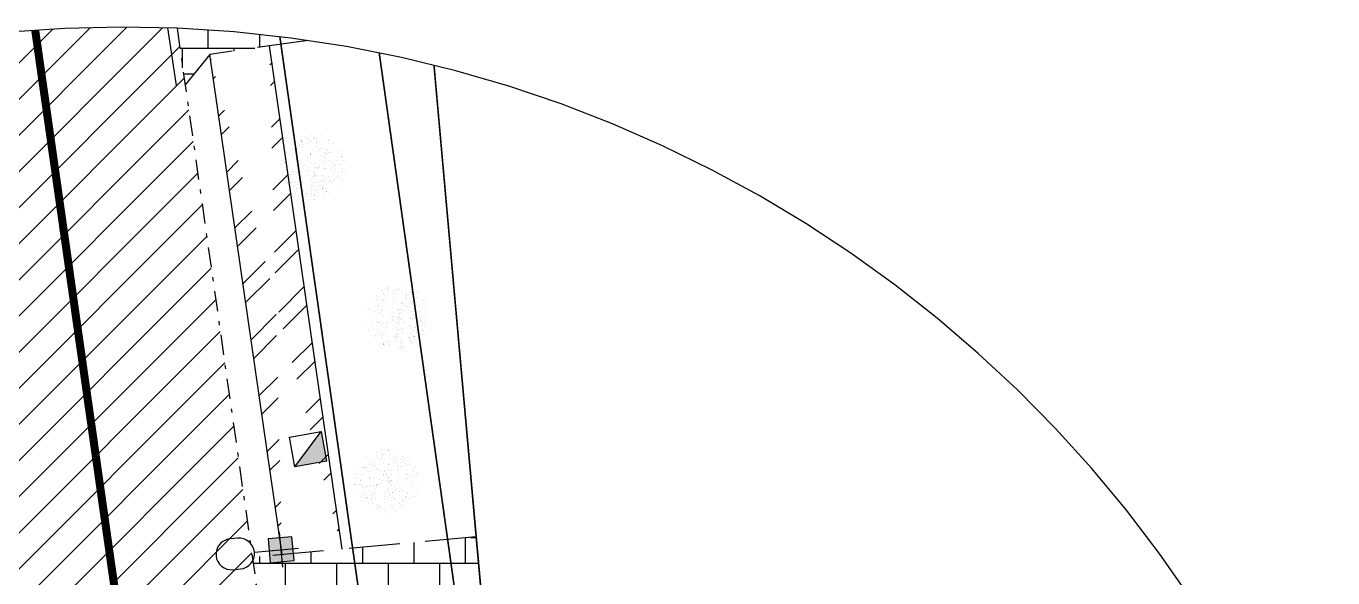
# Model space of a CAD drawing. Extents: x 352140 to 354978, y 6304672 to 6307963.
# Drawn here: x 352723.38 to 352755.88, y 6306057.68 to 6306071.39 of the extents above; entities that cross this region are included whole.
import ezdxf

# ---------------------------------------------------------------- set-up
doc = ezdxf.new("R2010")
doc.units = 0
for name, pattern in [('3-5', [8, 3, -5]), ('CENTER', [50.8, 31.75, -6.35, 6.35, -6.35]), ('DASHDOT', [1, 0.5, -0.25, 0, -0.25]), ('DASHED', [19.05, 12.7, -6.35]), ('HIDDEN', [9.525, 6.35, -3.175]), ('PHANTOM2', [1.25, 0.625, -0.125, 0.125, -0.125, 0.125, -0.125])]:
    doc.linetypes.add(name, pattern=pattern)
doc.layers.get('0').update_dxf_attribs({"linetype": 'CONTINUOUS'})
for name, color, linetype in [('00_Demarcacion Existente', 252, 'CONTINUOUS'), ('2-ACHURADO PAVIMENTO HORMIGON 3', 8, 'CONTINUOUS'), ('LE_proyección abajo', 4, 'HIDDEN'), ('Lot_00-LINEA CIERRO', 220, 'CONTINUOUS'), ('Lot_00-LINEA OFICIAL', 5, 'CONTINUOUS'), ('Lot_ACERAS', 252, 'CONTINUOUS'), ('Lot_ARBOL', 252, 'CONTINUOUS'), ('Lot_BORDE-PAV', 252, 'HIDDEN'), ('Lot_ET1_ 8-DEM EXT DEMARCACION CICLOVIA', 210, 'CONTINUOUS'), ('Lot_EXISTENTE', 252, 'CONTINUOUS'), ('Lot_jpg-SOLERAS', 7, 'DASHDOT'), ('Lot_LINEA-CIERROS', 2, 'CONTINUOUS'), ('Lot_SOL.REBAJADAS', 7, 'HIDDEN'), ('Lot_TOPO-HATCH ADOQUINES', 251, 'CONTINUOUS'), ('Lot_TOPO-hatch veredas', 250, 'CONTINUOUS'), ('Lot_Z-ETAPAS 1-500 -e2', 3, 'PHANTOM2')]:
    doc.layers.add(name, color=color, linetype=linetype)
pattern_1 = [(0, (0.22726, 0.4478), (0, 0.64), []), (90, (0.22726, 0.4478), (-0.64, 0.64), [0.64, -0.64])]

# ---------------------------------------------------------------- blocks, each defined once
blk = doc.blocks.new('Lot_CAM-AP')
blk.add_hatch(color=256).paths.add_polyline_path([(0.4, 0.376), (-0.4, -0.376), (0.4, -0.376)])
blk.add_line((-0.4, -0.376), (0.4, 0.376))
blk.add_lwpolyline([(-0.4, -0.376), (-0.4, 0.376), (0.4, 0.376), (0.4, -0.376)], close=True)
blk = doc.blocks.new('Lot_POSTE-LUZ')
blk.add_hatch(color=253).paths.add_polyline_path([(-0.297, 0.297), (-0.297, -0.297), (0.297, -0.297), (0.297, 0.297)])
for p, q in [((0, 0.437), (0, -0.437)), ((0.667, 0), (-0.437, 0))]:
    blk.add_line(p, q)
blk.add_lwpolyline([(1.051, 0.384, 1), (1.051, -0.384), (1.241, -0.384, 1), (1.241, 0.384)], format="xyb", close=True)
blk.add_lwpolyline([(-0.297, -0.297), (0.297, -0.297), (0.297, 0.297), (-0.297, 0.297)], close=True)
blk = doc.blocks.new('Lot_Arbol-Existente')
at = {"const_width": 0.001}
for points in [[(-0.844, 0.97), (-0.844, 1.018), (-0.858, 1.052), (-0.864, 1.079), (-0.885, 1.14), (-0.905, 1.207), (-0.939, 1.302), (-0.967, 1.338)], [(-0.764, 1.125), (-0.796, 1.201), (-0.81, 1.221), (-0.824, 1.248), (-0.844, 1.309), (-0.864, 1.35), (-0.864, 1.35)], [(-0.023, 0.016), (-0.149, 0.269), (-0.262, 0.536), (-0.29, 0.789), (-0.318, 1.07), (-0.458, 1.337), (-0.697, 1.491)], [(0.003, 0.028), (-0.073, 0.179), (-0.179, 0.406), (-0.241, 0.53), (-0.268, 0.734), (-0.29, 0.992), (-0.299, 1.072), (-0.455, 1.351), (-0.508, 1.431), (-0.517, 1.533), (-0.481, 1.573)], [(-0.306, 0.949), (-0.227, 1.024), (-0.213, 1.248), (-0.193, 1.363), (-0.159, 1.445), (-0.146, 1.479)], [(-0.196, 1.349), (-0.213, 1.418), (-0.247, 1.479), (-0.254, 1.512), (-0.247, 1.546), (-0.227, 1.587), (-0.229, 1.628)], [(0.212, 0.919), (0.187, 0.997), (0.139, 1.065), (0.126, 1.106), (0.078, 1.207), (0.024, 1.296), (-0.023, 1.343), (-0.064, 1.404), (-0.091, 1.458), (-0.146, 1.526), (-0.154, 1.635)], [(-0.032, 1.356), (0.024, 1.465), (0.051, 1.546), (0.051, 1.607), (0.051, 1.639), (0.051, 1.639)], [(0.289, 1.208), (0.234, 1.35), (0.227, 1.411), (0.2, 1.492), (0.166, 1.526), (0.126, 1.601), (0.112, 1.635)], [(0.217, 1.441), (0.261, 1.506), (0.302, 1.553), (0.334, 1.601), (0.326, 1.589)], [(0.294, 1.036), (0.302, 1.119), (0.288, 1.201), (0.295, 1.316), (0.329, 1.445), (0.356, 1.492), (0.377, 1.54), (0.378, 1.591)], [(0.304, 1.351), (0.404, 1.39), (0.404, 1.39), (0.472, 1.465), (0.512, 1.472), (0.512, 1.472), (0.553, 1.492), (0.593, 1.52)], [(0.535, 1.001), (0.58, 1.099), (0.607, 1.174), (0.648, 1.296), (0.695, 1.336), (0.709, 1.404), (0.742, 1.45)], [(-1.204, 0.724), (-1.264, 0.699), (-1.346, 0.672), (-1.427, 0.652), (-1.518, 0.653), (-1.549, 0.638)], [(-0.842, 0.771), (-1.02, 0.74), (-1.02, 0.74), (-1.136, 0.719), (-1.244, 0.726), (-1.305, 0.733), (-1.393, 0.733), (-1.427, 0.74), (-1.474, 0.746)], [(-0.254, 0.518), (-0.335, 0.53), (-0.444, 0.564), (-0.518, 0.618), (-0.573, 0.658), (-0.661, 0.706), (-0.79, 0.747), (-0.919, 0.808), (-1.013, 0.828), (-1.169, 0.848), (-1.325, 0.889), (-1.376, 0.916)], [(-1.053, 0.833), (-1.095, 0.862), (-1.149, 0.95), (-1.176, 0.97), (-1.217, 0.997), (-1.291, 1.032)], [(-0.677, 0.711), (-0.716, 0.723), (-0.742, 0.835), (-0.756, 0.916), (-0.844, 0.97), (-0.925, 1.011), (-1.047, 1.079), (-1.108, 1.174), (-1.108, 1.174), (-1.132, 1.203)], [(-0.293, 0.821), (-0.369, 0.814), (-0.424, 0.875), (-0.471, 0.943), (-0.546, 0.997), (-0.627, 1.058), (-0.681, 1.106), (-0.722, 1.119), (-0.776, 1.126), (-0.881, 1.13), (-0.973, 1.153)], [(-0.383, 1.194), (-0.525, 1.194), (-0.566, 1.235), (-0.668, 1.268), (-0.702, 1.289)], [(-0.051, 0.136), (0.017, 0.286), (0.071, 0.482), (0.146, 0.672), (0.092, 0.767), (0.085, 0.896)], [(0.091, 0.787), (0.166, 0.869), (0.275, 0.991), (0.309, 1.072), (0.363, 1.133), (0.377, 1.16)], [(0.142, 0.679), (0.316, 0.808), (0.478, 0.963), (0.6, 1.045), (0.655, 1.126), (0.716, 1.207), (0.77, 1.248)], [(0.321, 0.253), (0.356, 0.313), (0.444, 0.442), (0.539, 0.503), (0.621, 0.55), (0.695, 0.591), (0.783, 0.706), (0.831, 0.767), (0.892, 0.835), (0.946, 0.889)], [(0.698, 0.594), (0.743, 0.706), (0.817, 0.984), (0.851, 1.072), (0.885, 1.167), (0.899, 1.235)], [(0.699, 0.596), (0.783, 0.611), (0.865, 0.618), (0.939, 0.631), (1.055, 0.665), (1.129, 0.713), (1.224, 0.767), (1.272, 0.78), (1.397, 0.806)], [(0.851, 0.789), (0.878, 0.869), (0.912, 0.943), (0.946, 1.031), (0.987, 1.106), (1.014, 1.153), (1.052, 1.235), (1.049, 1.227)], [(0.938, 1.009), (1.028, 1.052), (1.109, 1.092), (1.161, 1.129)], [(1.028, 1.052), (1.076, 1.076), (1.15, 1.038), (1.211, 1.024), (1.247, 1.03), (1.236, 1.029)], [(1.041, 0.661), (1.258, 0.835), (1.322, 0.929), (1.322, 0.929)], [(1.225, 0.538), (1.278, 0.591), (1.353, 0.665), (1.387, 0.706), (1.431, 0.742), (1.429, 0.747)], [(-0.933, 0.136), (-1.095, 0.123), (-1.224, 0.137), (-1.312, 0.116), (-1.447, 0.082), (-1.481, 0.089), (-1.57, 0.089), (-1.664, 0.096), (-1.664, 0.096)], [(-1.224, 0.137), (-1.23, 0.082), (-1.271, 0.062), (-1.312, 0.028), (-1.386, -0.019), (-1.407, -0.04), (-1.454, -0.134), (-1.502, -0.182), (-1.563, -0.209), (-1.651, -0.256)], [(-1.435, 0.086), (-1.563, 0.008), (-1.647, -0.013), (-1.644, -0.012)], [(-0.206, -0.004), (-0.363, 0.055), (-0.491, 0.082), (-0.695, 0.116), (-0.769, 0.116), (-0.878, 0.13), (-0.939, 0.137), (-0.966, 0.171), (-1.027, 0.232), (-1.156, 0.293), (-1.264, 0.347), (-1.325, 0.374), (-1.4, 0.387), (-1.536, 0.387), (-1.598, 0.413)], [(-1.382, 0.384), (-1.447, 0.428), (-1.495, 0.455), (-1.515, 0.476), (-1.542, 0.482), (-1.576, 0.493)], [(-0.477, 0.588), (-0.559, 0.577), (-0.702, 0.57), (-0.702, 0.57), (-0.885, 0.55), (-0.912, 0.564), (-1.02, 0.55), (-1.142, 0.537), (-1.305, 0.489), (-1.305, 0.489), (-1.427, 0.509), (-1.536, 0.509)], [(-1.109, 0.54), (-1.171, 0.528), (-1.189, 0.523), (-1.224, 0.476), (-1.264, 0.442), (-1.332, 0.415), (-1.38, 0.384), (-1.427, 0.36), (-1.468, 0.32)], [(-0.023, 0.016), (-0.532, -0.039), (-0.812, -0.165), (-0.914, -0.314), (-1.051, -0.528), (-1.254, -0.689), (-1.415, -0.821)], [(-0.856, 0.019), (-0.911, 0.04), (-0.927, 0.053), (-0.955, 0.067), (-0.998, 0.078), (-1.034, 0.092), (-1.061, 0.108), (-1.173, 0.168)], [(-0.667, 0.037), (-0.731, 0.034), (-0.818, 0.026), (-0.864, 0.018), (-0.949, -0.001), (-0.96, -0.007), (-1.047, -0.015), (-1.154, -0.039)], [(-0.558, 0.094), (-0.586, 0.069), (-0.634, 0.049), (-0.708, 0.021), (-0.735, 0.008), (-0.844, -0.026), (-0.844, -0.026)], [(-0.534, -0.04), (-0.564, -0.018), (-0.621, 0.018), (-0.647, 0.044), (-0.662, 0.038), (-0.695, 0.067), (-0.728, 0.075)], [(0.003, 0.028), (0.188, 0.12), (0.323, 0.256), (0.579, 0.362), (0.863, 0.359), (1.242, 0.227), (1.384, 0.023), (1.542, -0.058), (1.6, -0.071)], [(0.025, 0.003), (0.204, 0.107), (0.333, 0.24), (0.572, 0.346), (0.847, 0.346), (1.232, 0.217), (1.374, 0.023), (1.465, -0.08), (1.529, -0.219), (1.591, -0.239)], [(0.025, 0.003), (0.106, -0.029), (0.199, -0.071), (0.264, -0.104)], [(0.133, -0.064), (0.215, -0.007), (0.272, 0.009), (0.364, 0.024), (0.416, 0.029), (0.437, 0.029)], [(0.26, 0.165), (0.354, 0.173), (0.426, 0.142), (0.519, 0.137), (0.601, 0.148), (0.679, 0.148)], [(0.272, 0.009), (0.4, 0.003), (0.498, -0.012), (0.529, -0.012)], [(0.483, 0.139), (0.586, 0.178), (0.689, 0.199), (0.771, 0.215), (0.859, 0.22)], [(0.689, 0.199), (0.843, 0.158), (0.926, 0.142), (1.019, 0.142), (1.091, 0.132)], [(0.797, -0.079), (0.818, -0.002), (0.843, 0.019), (0.921, 0.055), (0.962, 0.075)], [(0.863, 0.359), (0.947, 0.41), (1.013, 0.441), (1.122, 0.498), (1.163, 0.523), (1.297, 0.554)], [(1.091, 0.482), (1.183, 0.498), (1.353, 0.498), (1.426, 0.498), (1.462, 0.503)], [(1.234, 0.229), (1.369, 0.276), (1.405, 0.302), (1.482, 0.328), (1.503, 0.343), (1.566, 0.359), (1.596, 0.364)], [(1.28, 0.171), (1.312, 0.178), (1.379, 0.189), (1.426, 0.194), (1.472, 0.194), (1.534, 0.184), (1.554, 0.184)], [(1.292, 0.498), (1.348, 0.462), (1.441, 0.431), (1.498, 0.42), (1.553, 0.414)], [(1.348, 0.498), (1.426, 0.539), (1.505, 0.569)], [(1.379, 0.189), (1.436, 0.173), (1.513, 0.148), (1.544, 0.132), (1.599, 0.128)], [(1.405, 0.302), (1.482, 0.287), (1.508, 0.287), (1.578, 0.297), (1.578, 0.296)], [(1.46, -0.016), (1.549, 0.003), (1.602, -0.007), (1.621, -0.007)], [(-0.801, -0.16), (-0.898, -0.175), (-0.959, -0.162), (-1.068, -0.148), (-1.068, -0.148), (-1.169, -0.134), (-1.237, -0.107), (-1.38, -0.087), (-1.502, -0.08), (-1.643, -0.103), (-1.644, -0.087)], [(-0.989, -0.431), (-1.102, -0.433), (-1.169, -0.412), (-1.169, -0.412), (-1.264, -0.426), (-1.359, -0.426), (-1.447, -0.426), (-1.505, -0.423), (-1.624, -0.419)], [(-1.129, -0.14), (-1.176, -0.162), (-1.325, -0.223), (-1.366, -0.223), (-1.407, -0.243), (-1.495, -0.304), (-1.495, -0.304), (-1.611, -0.326), (-1.612, -0.325)], [(-1.314, -0.218), (-1.325, -0.29), (-1.38, -0.331), (-1.461, -0.385), (-1.509, -0.426), (-1.577, -0.459)], [(-1.251, -0.424), (-1.305, -0.426), (-1.366, -0.48), (-1.366, -0.48), (-1.481, -0.541), (-1.481, -0.541), (-1.54, -0.565)], [(-1.147, -0.605), (-1.23, -0.616), (-1.292, -0.609), (-1.332, -0.602), (-1.386, -0.602), (-1.414, -0.602), (-1.468, -0.609), (-1.52, -0.616)], [(0.018, -0.024), (-0.276, -0.038), (-0.513, -0.061), (-0.79, -0.175), (-1.042, -0.546), (-1.233, -0.697), (-1.261, -0.828), (-1.227, -0.914), (-1.261, -1.034)], [(-0.424, -0.414), (-0.568, -0.45), (-0.753, -0.537), (-0.893, -0.743), (-0.929, -0.753), (-0.975, -0.779), (-1.078, -0.841)], [(-1.042, -0.546), (-0.99, -0.645), (-1.001, -0.723), (-0.975, -0.779), (-0.996, -0.846), (-0.975, -0.898), (-0.975, -0.959)], [(-0.903, -0.174), (-0.949, -0.2), (-0.974, -0.228), (-0.985, -0.252), (-0.995, -0.269), (-0.995, -0.282), (-1.012, -0.299)], [(-0.99, -0.645), (-0.934, -0.671), (-0.893, -0.743)], [(-0.598, -0.225), (-0.674, -0.277), (-0.722, -0.297), (-0.79, -0.345), (-0.837, -0.372), (-0.864, -0.378), (-0.935, -0.388)], [(-0.434, -0.563), (-0.537, -0.62), (-0.578, -0.635), (-0.599, -0.635), (-0.661, -0.671), (-0.687, -0.743), (-0.687, -0.79), (-0.702, -0.846), (-0.769, -0.877), (-0.841, -0.913), (-0.882, -0.939)], [(0.018, -0.024), (-0.424, -0.414), (-0.434, -0.563), (-0.501, -0.784), (-0.645, -1.098), (-0.692, -1.212), (-0.774, -1.268), (-0.795, -1.325), (-0.841, -1.392)], [(-0.349, -0.045), (-0.417, -0.094), (-0.464, -0.141), (-0.505, -0.162), (-0.613, -0.236), (-0.593, -0.263), (-0.593, -0.29), (-0.607, -0.324), (-0.668, -0.378), (-0.715, -0.426), (-0.749, -0.453)], [(-0.053, -0.439), (-0.084, -0.563), (-0.094, -0.671), (-0.094, -0.79), (-0.084, -0.944), (-0.084, -1.047), (-0.187, -1.109), (-0.213, -1.176), (-0.228, -1.222), (-0.233, -1.279), (-0.249, -1.346), (-0.259, -1.418), (-0.285, -1.479), (-0.3, -1.526), (-0.316, -1.572)], [(-0.084, -0.563), (-0.14, -0.568), (-0.197, -0.553), (-0.218, -0.517), (-0.269, -0.47), (-0.31, -0.445), (-0.31, -0.445)], [(-0.084, -0.563), (-0.094, -0.671), (-0.125, -0.769), (-0.156, -0.815), (-0.182, -0.867), (-0.223, -0.918), (-0.269, -0.954), (-0.3, -0.975)], [(0.018, -0.024), (-0.249, -0.192)], [(0.018, -0.024), (-0.063, -0.192), (-0.094, -0.203), (-0.187, -0.239), (-0.187, -0.239), (-0.238, -0.295)], [(0.018, -0.024), (-0.053, -0.439), (-0.032, -0.743), (0.04, -0.908), (0.117, -1.068), (0.179, -1.186), (0.189, -1.284), (0.2, -1.382), (0.2, -1.479), (0.163, -1.603)], [(-0.016, -0.222), (0.071, -0.295), (0.158, -0.383), (0.194, -0.439), (0.215, -0.506), (0.246, -0.584), (0.282, -0.64), (0.308, -0.697), (0.354, -0.8), (0.4, -0.877)], [(0.018, -0.024), (0.236, -0.1), (0.447, -0.13), (0.653, -0.177), (0.864, -0.285), (1.111, -0.501), (1.204, -0.645), (1.271, -0.707), (1.39, -0.769)], [(0.236, -0.1), (0.297, -0.167), (0.303, -0.259), (0.349, -0.285), (0.38, -0.336), (0.411, -0.398)], [(0.447, -0.13), (0.581, -0.079), (0.699, -0.069), (0.797, -0.079), (0.859, -0.074), (0.91, -0.069)], [(0.447, -0.13), (0.483, -0.213), (0.524, -0.28), (0.576, -0.403), (0.503, -0.517), (0.478, -0.568), (0.478, -0.64), (0.488, -0.687)], [(0.576, -0.403), (0.576, -0.403), (0.612, -0.47), (0.632, -0.511), (0.658, -0.558), (0.668, -0.604), (0.673, -0.666), (0.684, -0.692)], [(0.641, -0.526), (0.689, -0.553), (0.807, -0.625), (0.864, -0.671), (0.9, -0.717), (0.88, -0.779), (0.905, -0.815), (0.957, -0.862), (1.003, -0.877)], [(0.653, -0.177), (0.864, -0.187), (0.921, -0.161), (0.952, -0.141), (0.967, -0.12), (0.998, -0.079)], [(1.075, -0.414), (1.019, -0.378), (0.993, -0.357), (0.864, -0.285), (0.993, -0.357), (0.864, -0.285)], [(0.864, -0.285), (0.916, -0.45), (0.921, -0.475), (0.936, -0.537), (0.962, -0.573), (1.019, -0.614), (1.039, -0.687)], [(0.948, -0.143), (1.096, -0.125), (1.132, -0.12), (1.287, -0.115), (1.323, -0.105), (1.374, -0.12), (1.415, -0.151), (1.446, -0.167), (1.472, -0.177)], [(1.019, -0.614), (1.096, -0.661), (1.122, -0.697), (1.153, -0.753), (1.163, -0.79)], [(1.111, -0.501), (1.075, -0.414), (1.338, -0.491), (1.379, -0.496)], [(1.075, -0.414), (1.147, -0.367), (1.189, -0.326), (1.204, -0.295), (1.204, -0.295)], [(1.204, -0.645), (1.292, -0.62), (1.348, -0.625), (1.42, -0.635), (1.446, -0.64)], [(1.245, -0.116), (1.323, -0.182), (1.426, -0.218), (1.477, -0.259), (1.513, -0.28), (1.568, -0.319)], [(-0.769, -0.877), (-0.805, -0.944), (-0.82, -0.98), (-0.851, -1.021), (-0.913, -1.052), (-0.944, -1.098), (-0.934, -1.134), (-0.954, -1.165)], [(-0.774, -1.268), (-0.862, -1.274), (-0.882, -1.268), (-0.908, -1.284), (-0.939, -1.31)], [(-0.702, -0.846), (-0.676, -0.908), (-0.661, -0.934), (-0.656, -0.97), (-0.681, -1.011), (-0.666, -1.032), (-0.645, -1.098), (-0.62, -1.104)], [(-0.692, -1.212), (-0.65, -1.294), (-0.599, -1.335), (-0.62, -1.418), (-0.64, -1.454), (-0.65, -1.495)], [(-0.453, -1.141), (-0.485, -1.199), (-0.599, -1.335), (-0.607, -1.366), (-0.607, -1.366)], [(-0.522, -0.831), (-0.491, -0.907), (-0.491, -0.982), (-0.478, -1.063), (-0.457, -1.124), (-0.437, -1.212), (-0.417, -1.26), (-0.403, -1.293)], [(-0.226, -1.215), (-0.288, -1.287), (-0.288, -1.307), (-0.315, -1.354), (-0.342, -1.388), (-0.383, -1.436)], [(-0.223, -0.918), (-0.213, -0.965), (-0.29, -1.14)], [(-0.084, -1.047), (-0.048, -1.124), (-0.027, -1.217), (0.009, -1.263), (-0.032, -1.361), (-0.063, -1.433), (-0.037, -1.505), (-0.022, -1.567), (-0.017, -1.618)], [(-0.032, -0.743), (0.06, -0.79), (0.097, -0.831), (0.184, -0.887), (0.23, -0.949), (0.277, -0.975), (0.303, -1.006), (0.37, -1.047)], [(0.009, -1.263), (0.076, -1.351), (0.102, -1.387), (0.133, -1.449)], [(0.179, -1.186), (0.143, -1.263), (0.107, -1.31), (0.076, -1.351), (0.035, -1.428), (0.035, -1.49)], [(0.23, -0.949), (0.303, -1.052), (0.287, -1.124), (0.287, -1.186), (0.282, -1.248), (0.297, -1.294)], [(0.287, -1.124), (0.344, -1.186), (0.39, -1.232), (0.437, -1.268), (0.462, -1.325), (0.498, -1.371), (0.519, -1.392), (0.54, -1.413), (0.576, -1.428)], [(0.311, -0.703), (0.37, -0.769), (0.431, -0.831), (0.462, -0.867), (0.514, -0.923), (0.56, -0.995), (0.586, -1.037), (0.617, -1.093), (0.653, -1.15)], [(0.582, -1.031), (0.581, -1.15), (0.622, -1.243), (0.637, -1.294), (0.663, -1.346), (0.673, -1.382), (0.7, -1.44)], [(0.684, -0.692), (0.72, -0.8), (0.73, -0.882), (0.756, -0.949), (0.761, -1.016), (0.771, -1.068), (0.807, -1.098), (0.838, -1.134), (0.869, -1.176)], [(0.728, -0.862), (0.838, -0.918), (0.936, -0.944), (0.977, -0.95), (0.976, -0.946), (1.024, -0.934), (1.111, -0.949), (1.173, -0.965), (1.253, -0.991)], [(0.773, -1.069), (0.807, -1.16), (0.813, -1.227), (0.838, -1.263), (0.857, -1.351)], [(0.88, -0.779), (0.916, -0.825), (0.967, -0.913), (0.988, -0.99), (0.998, -1.032), (1.034, -1.068), (1.055, -1.098)], [(-0.259, -1.418), (-0.218, -1.449), (-0.187, -1.495), (-0.192, -1.526), (-0.182, -1.562), (-0.161, -1.577)], [(0.2, -1.382), (0.241, -1.392), (0.277, -1.423), (0.339, -1.495), (0.39, -1.536), (0.421, -1.546)], [(0.277, -1.423), (0.297, -1.521), (0.313, -1.567)]]:
    blk.add_lwpolyline(points, dxfattribs=at)
blk = doc.blocks.new('Lot_ARBOL')
at = {"color": 8, "xscale": 0.5, "yscale": 0.5, "zscale": 0.5, "rotation": 90}
blk.add_blockref('Lot_Arbol-Existente', (0, -0.004), dxfattribs=at)
blk = doc.blocks.new('A$C66036E5C')
at = {"layer": 'LE_proyección abajo', "color": 210, "linetype": 'DASHED', "ltscale": 20}
blk.add_arc((482.758, 724.589), 31.908, 209.6641, 163.5205, dxfattribs=at)

msp = doc.modelspace()

# ---------------------------------------------------------------- hatches: boundary and pattern name
at = {"layer": '2-ACHURADO PAVIMENTO HORMIGON 3'}
h = msp.add_hatch(dxfattribs=at)
h.set_pattern_fill('ANSI31', color=256, scale=0.2)
h.set_pattern_definition([(45, (-167.09345, -618.2675), (-0.449012806053, 0.449012806053), [])])
edge = h.paths.add_edge_path()
edge.add_arc((352725.801, 6306039.46), 31.908, 87.6128, 100.2591)
edge.add_line((352720.119, 6306070.858), (352722.819, 6306051.89))
edge.add_line((352722.819, 6306051.89), (352730.082, 6306050.617))
edge.add_line((352730.082, 6306050.617), (352727.131, 6306071.341))
at = {"layer": 'Lot_ET1_ 8-DEM EXT DEMARCACION CICLOVIA'}
h = msp.add_hatch(dxfattribs=at)
h.set_pattern_fill('SWAMP', color=210, scale=0.03, style=0)
h.set_pattern_definition([(0, (-200, 0), (0.381, 0.659911357086), [0.09525, -0.66675]), (90, (-199.95237, 0), (-0.381, 0.659911357086), [0.047625, -1.27219771417]), (90, (-199.94047, 0), (-0.381, 0.659911357086), [0.0381, -1.28172271417]), (90, (-199.9643, 0), (-0.381, 0.659911357086), [0.0381, -1.28172271417]), (60, (-199.92856, 0), (-0.38099999948, 0.659911357385), [0.03048, -0.73152]), (120, (-199.9762, 0), (-0.76199999948, 3e-10), [0.03048, -0.73152])])
edge = h.paths.add_edge_path()
edge.add_arc((352725.801, 6306039.46), 31.908, 269.564, 275.764)
edge.add_line((352729.006, 6306007.713), (352728.643, 6306010.294))
edge.add_line((352728.643, 6306010.294), (352728.599, 6306010.287))
edge.add_line((352728.599, 6306010.287), (352726.356, 6306026.279))
edge.add_line((352726.356, 6306026.279), (352727.349, 6306026.416))
edge.add_line((352727.349, 6306026.416), (352724.212, 6306049.17))
edge.add_line((352724.212, 6306049.17), (352723.2, 6306049.026))
edge.add_line((352723.2, 6306049.026), (352722.819, 6306051.89))
edge.add_line((352722.819, 6306051.89), (352720.118, 6306070.858))
edge.add_arc((352725.801, 6306039.46), 31.908, 100.2601, 104.1373)
edge.add_line((352718.008, 6306070.402), (352717.99, 6306068.942))
edge.add_line((352717.99, 6306068.942), (352717.988, 6306066.921))
edge.add_line((352717.988, 6306066.921), (352718.023, 6306064.906))
edge.add_line((352718.023, 6306064.906), (352718.104, 6306062.897))
edge.add_line((352718.104, 6306062.897), (352718.233, 6306060.895))
edge.add_line((352718.233, 6306060.895), (352718.408, 6306058.9))
edge.add_line((352718.408, 6306058.9), (352718.624, 6306056.911))
edge.add_line((352718.624, 6306056.911), (352718.872, 6306054.926))
edge.add_line((352718.872, 6306054.926), (352719.144, 6306052.945))
edge.add_line((352719.144, 6306052.945), (352719.686, 6306049.143))
edge.add_line((352719.686, 6306049.143), (352719.848, 6306047.994))
edge.add_arc((352719.31, 6306047.918), 0.544, -175.1724, 8.0356, ccw=False)
edge.add_arc((352496.559, 6306029.105), 223, 2.8966, 4.82756, ccw=False)
edge.add_arc((352935.997, 6306051.34), 217, 182.8966, 184.91193)
edge.add_arc((352720.882, 6306032.853), 1.093, 8.0356, 184.9119, ccw=False)
edge.add_line((352721.964, 6306033.006), (352725.261, 6306009.653))
edge.add_line((352725.261, 6306009.653), (352725.559, 6306007.553))
at = {"layer": 'Lot_TOPO-HATCH ADOQUINES'}
h = msp.add_hatch(dxfattribs=at)
h.set_pattern_fill('AR-B816', color=256, scale=0.08, style=0)
h.set_pattern_definition(pattern_1)
edge = h.paths.add_edge_path()
edge.add_arc((352725.801, 6306039.46), 31.908, 81.7331, 87.6169)
edge.add_line((352727.128, 6306071.341), (352727.328, 6306069.934))
edge.add_line((352727.328, 6306069.934), (352727.942, 6306070.689))
edge.add_line((352727.942, 6306070.689), (352730.389, 6306071.037))
h = msp.add_hatch(dxfattribs=at)
h.set_pattern_fill('AR-B816', color=256, scale=0.08, style=0)
h.set_pattern_definition(pattern_1)
h.paths.add_polyline_path([(352734.569, 6306058.701), (352729.003, 6306058.192), (352729.456, 6306055.011), (352734.827, 6306055.813)])
at = {"layer": 'Lot_TOPO-hatch veredas'}
h = msp.add_hatch(dxfattribs=at)
h.set_pattern_fill('ANSI32', color=256, scale=3, style=0)
h.set_pattern_definition([(45, (0.2273, 0.4478), (-0.79549513011, 0.79549513011), []), (45, (0.7576, 0.4478), (-0.79549513011, 0.79549513011), [])])
edge = h.paths.add_edge_path()
edge.add_line((352731.239, 6306058.397), (352729.426, 6306070.904))
edge.add_line((352729.743, 6306058.26), (352727.942, 6306070.689))

# ---------------------------------------------------------------- linework, layer by layer
at = {"layer": '00_Demarcacion Existente', "color": 210, "linetype": '3-5', "const_width": 0.2, "flags": 128}
msp.add_lwpolyline([(352723.602, 6306071.293), (352726.616, 6306050.126), (352732.192, 6306010.631), (352732.527, 6306008.269)], dxfattribs=at)
at = {"layer": 'Lot_00-LINEA CIERRO', "linetype": 'CENTER', "ltscale": 0.1, "const_width": 0.04}
msp.add_lwpolyline([(352733.52, 6306070.421), (352735.793, 6306045.018), (352737.945, 6306029.835), (352739.034, 6306029.973), (352739.893, 6306023.195), (352738.886, 6306023.067), (352740.577, 6306011.179)], dxfattribs=at)
at = {"layer": 'Lot_00-LINEA OFICIAL', "linetype": 'PHANTOM2', "ltscale": 5, "const_width": 0.04}
msp.add_lwpolyline([(352732.158, 6306070.729), (352740.538, 6306011.159)], dxfattribs=at)
at = {"layer": 'Lot_ACERAS'}
for p, q in [((352729.743, 6306058.26), (352727.942, 6306070.689)), ((352731.239, 6306058.397), (352729.426, 6306070.904))]:
    msp.add_line(p, q, dxfattribs=at)
at = {"layer": 'Lot_BORDE-PAV', "ltscale": 0.2}
for p, q in [((352730.389, 6306071.037, -4440.586), (352727.942, 6306070.689, -4440.586)), ((352727.942, 6306070.689, -4440.586), (352727.328, 6306069.934, -4440.586)), ((352734.569, 6306058.701, -4440.586), (352729.003, 6306058.192, -4440.586))]:
    msp.add_line(p, q, dxfattribs=at)
at = {"layer": 'Lot_jpg-SOLERAS'}
msp.add_lwpolyline([(352727.131, 6306071.341), (352730.082, 6306050.617), (352735.658, 6306011.12), (352735.93, 6306009.202)], dxfattribs=at)
at = {"layer": 'Lot_LINEA-CIERROS'}
msp.add_line((352733.52, 6306070.421), (352735.793, 6306045.018), dxfattribs=at)
at = {"layer": 'Lot_SOL.REBAJADAS'}
msp.add_line((352726.889, 6306071.35), (352727.104, 6306069.915), dxfattribs=at)
at = {"layer": 'Lot_Z-ETAPAS 1-500 -e2', "ltscale": 4, "const_width": 0.04}
msp.add_lwpolyline([(352729.686, 6306071.131), (352733.626, 6306043.466), (352738.309, 6306010.105)], dxfattribs=at)

# ---------------------------------------------------------------- block references
msp.add_blockref('A$C66036E5C', (352243.043, 6305314.871))
at = {"layer": 'Lot_ARBOL'}
for p in [(352730.531, 6306067.897), (352732.631, 6306064.168), (352732.351, 6306060.112)]:
    msp.add_blockref('Lot_ARBOL', p, dxfattribs=at)
at = {"layer": 'Lot_EXISTENTE'}
for name, p, rotation in [('Lot_CAM-AP', (352730.386, 6306060.879), 10.42683448005488), ('Lot_POSTE-LUZ', (352729.718, 6306058.381), 185.2547816284666)]:
    msp.add_blockref(name, p, dxfattribs=dict(at, rotation=rotation))

doc.saveas('drawing.dxf')
